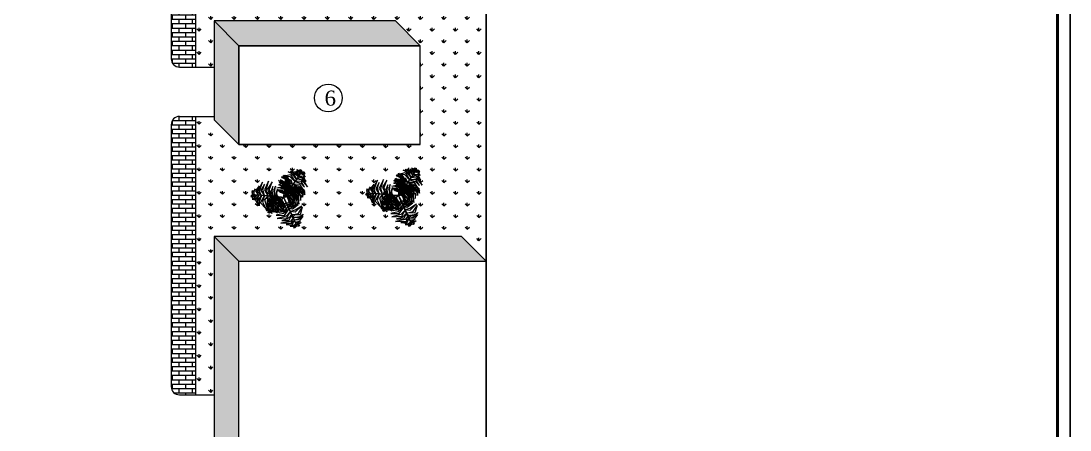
# Model space of a CAD drawing. Header units: inches. Extents: x -4475333 to 345677417, y -211198149 to 2125895.
# Drawn here: x -436454 to -372823, y 1215091 to 1239908 of the extents above; entities that cross this region are included whole.
import ezdxf

# ---------------------------------------------------------------- set-up
doc = ezdxf.new("R2010")
doc.units = ezdxf.units.IN
doc.header["$LTSCALE"] = 150
doc.header["$MEASUREMENT"] = 0
doc.layers.add('a', color=7, linetype='Continuous')
doc.layers.add('duongtamchamgach', color=50, linetype='Continuous')
doc.layers.add('KHUNG BVE', color=7, linetype='Continuous', lineweight=0)
doc.styles.add('NAM', font='arial.ttf', dxfattribs={"height": 200})
pattern_1 = [(0, (-3759657.03, -189766.94), (0, 266.7), []), (90, (-3759657.03, -189766.94), (-400, 266.7), [266.7, -266.7])]
pattern_2 = [(90, (-3759657, -189766.9), (-707.10678, 707.10678), [187.5, -1226.71356]), (45, (-3759657, -189766.9), (-707.10678, 707.10678), [187.5, -812.5]), (135, (-3759657, -189766.9), (-707.10678, -707.10678), [187.5, -812.5])]

# ---------------------------------------------------------------- blocks, each defined once
blk = doc.blocks.new('A$C39A4002C')
at = {"color": 7, "lineweight": 5}
for points in [[(901, 936, -244), (852, 991, -272), (898, 972, -266)], [(922, 966, -276), (884, 991, -289), (866, 1012, -306), (906, 994, -303)], [(933, 981, -300), (907, 1010, -322), (927, 1007, -328)], [(475, 658, -222), (454, 733, -235), (488, 854, -265), (430, 736, -233)], [(710, 833, 92), (643, 856, 78), (646, 855, 70), (653, 871, 82)], [(715, 893, 91), (679, 900, 81), (659, 912, 73), (693, 914, 79)], [(811, 807, -222), (759, 853, -236), (665, 904, -261), (786, 871, -230)], [(839, 848, -216), (778, 915, -234), (680, 921, -258), (782, 946, -234)], [(784, 769, -227), (719, 832, -245), (681, 856, -255), (767, 819, -233)], [(718, 914, 84), (688, 930, 72), (704, 937, 73)], [(707, 807, 88), (710, 807, 88), (717, 876, 96), (714, 876, 96)], [(712, 838, 91), (758, 859, 84), (786, 854, 71), (756, 876, 87)], [(714, 876, 96), (717, 876, 96), (721, 922, 81), (718, 922, 81)], [(718, 888, 91), (751, 893, 81), (761, 887, 77), (742, 910, 78)], [(862, 880, -212), (804, 952, -229), (753, 979, -242), (817, 968, -226)], [(778, 761, -228), (781, 761, -228), (871, 888, -211), (868, 888, -211)], [(885, 913, -228), (822, 970, -255), (782, 988, -260), (841, 980, -263)], [(839, 850, -216), (921, 826, -231), (972, 772, -249), (924, 855, -225)], [(867, 886, -212), (924, 877, -221), (1011, 778, -252), (935, 902, -216)], [(868, 888, -211), (871, 888, -211), (916, 952, -257), (913, 952, -257)], [(890, 916, -232), (948, 903, -260), (989, 846, -262), (956, 921, -270)], [(913, 952, -256), (916, 952, -256), (940, 987, -309), (937, 987, -309)], [(923, 959, -272), (958, 938, -289), (982, 909, -287), (956, 960, -305)], [(934, 982, -302), (979, 954, -323), (965, 975, -327)], [(269, 675, -302), (270, 728, -323), (259, 704, -327)], [(294, 677, -272), (294, 717, -289), (308, 753, -287), (277, 705, -305)], [(348, 670, -232), (329, 726, -260), (359, 791, -262), (310, 724, -270)], [(385, 664, -212), (365, 719, -221), (407, 843, -252), (338, 715, -216)], [(430, 658, -216), (410, 741, -231), (431, 813, -249), (384, 729, -225)], [(518, 652, -226), (500, 747, -244), (533, 844, -269), (474, 748, -241)], [(551, 649, -245), (536, 713, -238), (545, 782, -264), (516, 711, -212)], [(582, 644, -283), (568, 700, -277), (580, 787, -309), (554, 730, -265)], [(609, 644, -318), (599, 689, -314), (609, 746, -337), (586, 693, -298)], [(701, 743, 32), (647, 758, 25), (600, 765, 2), (658, 776, 45)], [(696, 701, -21), (660, 712, -16), (604, 729, -32), (643, 721, 3)], [(698, 712, 4), (628, 734, -1), (618, 737, -9), (666, 739, 16)], [(704, 775, 60), (635, 801, 58), (626, 803, 15), (662, 821, 71)], [(706, 800, 82), (638, 831, 84), (629, 834, 71), (641, 844, 96)], [(696, 692, -63), (664, 703, -53), (629, 716, -63), (669, 706, -31)], [(769, 749, -246), (738, 785, -246), (656, 848, -273), (730, 812, -231)], [(752, 723, -284), (726, 758, -280), (666, 807, -297), (740, 767, -259)], [(736, 701, -319), (712, 738, -311), (668, 780, -318), (722, 748, -292)], [(697, 705, -2), (700, 705, -2), (710, 807, 88), (707, 807, 88)], [(697, 702, -20), (723, 709, -5), (778, 709, -24), (720, 715, 23)], [(698, 719, 10), (775, 735, 10), (814, 724, -18), (775, 752, 26)], [(703, 776, 61), (769, 794, 64), (788, 788, 45), (760, 810, 81)], [(703, 747, 34), (763, 765, 39), (822, 753, 7), (765, 781, 53)], [(707, 806, 87), (751, 822, 93), (789, 822, 56), (748, 840, 109)], [(710, 664, -376), (713, 664, -376), (781, 761, -228), (778, 761, -228)], [(730, 648, -222), (730, 681, -208), (726, 731, -208), (734, 681, -188)], [(738, 650, -184), (737, 683, -174), (730, 745, -183), (742, 680, -152)], [(747, 652, -142), (744, 690, -136), (734, 773, -153), (747, 709, -117)], [(757, 655, -116), (753, 728, -122), (746, 763, -130), (771, 694, -105)], [(751, 726, -283), (806, 709, -277), (875, 656, -309), (839, 707, -265)], [(787, 664, -89), (782, 719, -95), (758, 800, -119), (803, 715, -76)], [(770, 750, -245), (834, 731, -238), (888, 688, -264), (842, 749, -212)], [(818, 672, -61), (818, 746, -63), (773, 803, -106), (833, 762, -50)], [(790, 777, -226), (881, 745, -244), (949, 669, -269), (894, 768, -241)], [(816, 811, -222), (892, 792, -235), (980, 702, -265), (906, 812, -233)], [(843, 679, -38), (847, 754, -37), (834, 798, -50), (860, 756, -25)], [(875, 688, -29), (872, 758, -42), (859, 789, -50), (890, 754, -39)], [(899, 694, -26), (903, 756, -37), (919, 720, -28)], [(916, 699, -25), (919, 699, -25), (964, 711, -40), (961, 711, -40)], [(933, 704, -30), (926, 741, -40), (930, 763, -48), (944, 732, -42)], [(953, 709, -37), (958, 742, -48), (970, 731, -48)], [(955, 710, -38), (975, 671, -51), (976, 692, -49)], [(270, 675, -300), (258, 637, -322), (250, 656, -328)], [(305, 671, -256), (308, 671, -256), (265, 675, -309), (263, 675, -309)], [(288, 673, -276), (286, 626, -289), (276, 601, -306), (272, 644, -303)], [(325, 670, -244), (301, 599, -272), (295, 648, -266)], [(383, 664, -211), (386, 664, -211), (308, 671, -257), (305, 671, -257)], [(353, 667, -228), (335, 583, -255), (340, 540, -260), (316, 595, -263)], [(393, 663, -212), (359, 577, -229), (361, 520, -242), (339, 581, -226)], [(432, 660, -216), (404, 573, -234), (449, 485, -258), (376, 561, -234)], [(538, 650, -228), (541, 650, -228), (386, 664, -211), (383, 664, -211)], [(481, 655, -222), (468, 587, -236), (471, 481, -261), (438, 602, -230)], [(568, 528, -34), (525, 546, -28), (465, 629, -65), (515, 531, -11)], [(543, 507, -29), (495, 523, -36), (471, 574, -50), (485, 510, -34)], [(528, 651, -227), (506, 563, -245), (504, 519, -255), (493, 612, -233)], [(611, 568, -86), (555, 596, -82), (494, 674, -114), (543, 586, -67)], [(592, 547, -60), (530, 579, -56), (495, 626, -76), (527, 560, -40)], [(553, 649, -246), (537, 603, -246), (524, 501, -273), (518, 583, -231)], [(634, 586, -111), (566, 626, -110), (520, 691, -139), (555, 613, -95)], [(656, 639, -376), (659, 639, -376), (541, 650, -228), (538, 650, -228)], [(584, 646, -284), (566, 607, -280), (554, 531, -297), (551, 614, -259)], [(647, 598, -140), (604, 627, -125), (563, 664, -145), (602, 621, -97)], [(655, 603, -182), (617, 628, -169), (565, 675, -193), (596, 640, -152)], [(644, 595, -122), (647, 595, -122), (570, 527, -33), (567, 527, -33)], [(611, 643, -319), (591, 605, -311), (576, 545, -318), (577, 608, -292)], [(659, 609, -220), (629, 630, -210), (596, 661, -229), (625, 628, -192)], [(616, 570, -89), (645, 523, -95), (702, 460, -119), (625, 517, -76)], [(639, 591, -116), (675, 527, -122), (697, 499, -130), (644, 550, -105)], [(695, 684, -101), (663, 696, -87), (641, 707, -88), (666, 700, -67)], [(670, 618, -284), (673, 618, -284), (647, 595, -122), (644, 595, -122)], [(647, 598, -142), (666, 565, -136), (713, 496, -153), (673, 547, -117)], [(654, 604, -184), (670, 575, -174), (704, 522, -183), (663, 576, -152)], [(656, 639, -376), (659, 639, -376), (693, 636, -553), (690, 636, -553)], [(660, 610, -222), (675, 580, -208), (701, 537, -208), (671, 578, -188)], [(670, 618, -284), (673, 618, -284), (693, 637, -482), (691, 637, -482)], [(710, 664, -376), (713, 664, -376), (693, 636, -553), (690, 636, -553)], [(704, 605, -376), (707, 605, -376), (693, 636, -553), (690, 636, -553)], [(694, 671, -163), (696, 671, -163), (694, 643, -362), (691, 643, -362)], [(718, 644, -284), (720, 644, -284), (693, 637, -482), (691, 637, -482)], [(694, 693, -61), (714, 699, -48), (784, 700, -72), (737, 705, -31)], [(694, 671, -163), (696, 671, -163), (700, 705, -2), (697, 705, -2)], [(695, 685, -99), (706, 690, -89), (752, 689, -108), (708, 694, -72)], [(704, 605, -376), (707, 605, -376), (757, 498, -228), (754, 498, -228)], [(718, 644, -284), (720, 644, -284), (754, 653, -122), (751, 653, -122)], [(723, 564, -319), (767, 566, -311), (826, 583, -318), (771, 552, -292)], [(731, 648, -220), (749, 616, -210), (765, 573, -229), (753, 615, -192)], [(735, 539, -284), (777, 544, -280), (850, 571, -297), (778, 527, -259)], [(737, 702, -318), (782, 688, -314), (825, 652, -337), (791, 698, -298)], [(738, 651, -182), (760, 612, -169), (786, 547, -193), (774, 592, -152)], [(747, 653, -140), (773, 607, -125), (793, 556, -145), (777, 612, -97)], [(751, 653, -122), (754, 653, -122), (853, 681, -33), (850, 681, -33)], [(764, 657, -111), (807, 591, -110), (820, 513, -139), (823, 598, -95)], [(792, 663, -86), (830, 613, -82), (851, 516, -114), (846, 617, -67)], [(819, 674, -60), (860, 618, -56), (871, 560, -76), (871, 633, -40)], [(849, 680, -34), (880, 645, -28), (896, 544, -65), (895, 654, -11)], [(850, 681, -32), (853, 681, -32), (919, 699, -25), (916, 699, -25)], [(880, 687, -29), (916, 652, -36), (916, 596, -50), (931, 659, -34)], [(929, 699, -30), (946, 670, -40), (946, 640, -44), (958, 685, -43)], [(486, 455, -38), (451, 480, -51), (459, 461, -49)], [(504, 475, -30), (477, 494, -40), (463, 521, -44), (472, 475, -43)], [(516, 481, -25), (519, 481, -25), (484, 450, -40), (482, 450, -40)], [(487, 456, -37), (498, 424, -48), (482, 429, -48)], [(503, 469, -30), (525, 439, -40), (532, 417, -48), (506, 439, -42)], [(567, 527, -32), (570, 527, -32), (519, 481, -25), (516, 481, -25)], [(529, 493, -26), (553, 436, -37), (523, 461, -28)], [(548, 509, -29), (581, 448, -42), (607, 426, -50), (564, 443, -39)], [(573, 532, -38), (603, 463, -37), (634, 429, -50), (592, 455, -25)], [(762, 479, -226), (688, 417, -244), (588, 396, -269), (701, 393, -241)], [(592, 549, -61), (625, 482, -63), (690, 452, -106), (618, 462, -50)], [(779, 439, -222), (724, 383, -235), (602, 352, -265), (734, 361, -233)], [(737, 538, -283), (695, 499, -277), (614, 466, -309), (676, 472, -265)], [(724, 563, -318), (689, 531, -314), (636, 511, -337), (693, 518, -298)], [(748, 510, -245), (700, 464, -238), (636, 438, -264), (712, 448, -212)], [(748, 511, -246), (795, 520, -246), (890, 560, -273), (822, 514, -231)], [(754, 498, -228), (757, 498, -228), (822, 356, -211), (819, 356, -211)], [(758, 489, -227), (845, 514, -245), (885, 534, -255), (810, 478, -233)], [(778, 446, -222), (843, 468, -236), (934, 524, -261), (845, 435, -230)], [(798, 401, -216), (888, 420, -234), (941, 503, -258), (912, 402, -234)], [(818, 358, -212), (781, 313, -221), (652, 288, -252), (798, 291, -216)], [(801, 400, -216), (739, 341, -231), (666, 324, -249), (762, 324, -225)], [(832, 323, -232), (792, 279, -260), (722, 272, -262), (804, 263, -270)], [(815, 366, -212), (907, 380, -229), (955, 410, -242), (913, 360, -226)], [(819, 356, -211), (822, 356, -211), (855, 285, -257), (852, 285, -257)], [(832, 329, -228), (913, 355, -255), (948, 381, -260), (912, 333, -263)], [(843, 303, -244), (917, 319, -272), (877, 288, -266)], [(852, 285, -256), (855, 285, -256), (873, 247, -309), (870, 247, -309)], [(859, 270, -276), (901, 291, -289), (927, 296, -306), (892, 270, -303)], [(853, 273, -272), (818, 253, -289), (780, 247, -287), (837, 244, -305)], [(867, 252, -302), (821, 227, -323), (846, 229, -327)], [(867, 253, -300), (905, 261, -322), (893, 245, -328)]]:
    blk.add_3dface(points, dxfattribs=at)

msp = doc.modelspace()

# ---------------------------------------------------------------- hatches: boundary and pattern name
at = {"layer": 'a', "linetype": 'Continuous', "lineweight": 9, "ltscale": 10}
h = msp.add_hatch(color=8, dxfattribs=at)
h.dxf.hatch_style = 1
h.paths.add_polyline_path([(-448648.7, 1267666.8), (-460648.7, 1267666.8), (-459148.2, 1266166.3), (-447148.2, 1266166.3)])
h.paths.add_polyline_path([(-419612.5, 1267666.8), (-431612.5, 1267666.8), (-430112, 1266166.3), (-418112, 1266166.3)])
h.paths.add_polyline_path([(-430112, 1266166.3), (-431612.5, 1267666.8), (-431612.5, 1261666.8), (-430112, 1260166.3)])
h.paths.add_polyline_path([(-418732, 1252518.9), (-424732, 1252518.9), (-422931.7, 1250718.6), (-416931.7, 1250718.6)])
h.paths.add_polyline_path([(-422931.7, 1250718.6), (-424732, 1252518.9), (-424732, 1246518.9), (-422931.7, 1244718.6), (-422931.7, 1244718.6)])
h.paths.add_polyline_path([(-423231.5, 1238407.5), (-424732, 1239908), (-424732, 1233908), (-423231.5, 1232407.5)])
h.paths.add_polyline_path([(-413732, 1239908), (-424732, 1239908), (-423231.5, 1238407.5), (-412231.5, 1238407.5)])
h.paths.add_polyline_path([(-423231.5, 1225341), (-424732, 1226841.5), (-424732, 1205841.5), (-423231.5, 1204341)])
h.paths.add_polyline_path([(-409732, 1226841.5), (-424732, 1226841.5), (-423231.5, 1225341), (-408231.5, 1225341)])
h = msp.add_hatch(dxfattribs=at)
h.set_pattern_fill('AR-BRSTD', color=8, scale=100)
h.set_pattern_definition(pattern_1)
edge = h.paths.add_edge_path()
edge.add_line((-425839.4, 1247999.6), (-427339.4, 1247999.7))
edge.add_line((-427339.4, 1247999.7), (-427340, 1244522))
edge.add_line((-427340, 1244522), (-427340, 1237615))
edge.add_arc((-426840, 1237615), 500, 180, 270)
edge.add_line((-426840, 1237115), (-425840, 1237115))
edge.add_line((-425840, 1237115), (-425840, 1245022))
edge.add_line((-425840, 1245022), (-425839.4, 1247999.6))
edge = h.paths.add_edge_path()
edge.add_line((-427338.8, 1250999.7), (-425838.7, 1250999.6))
edge.add_line((-425838.7, 1250999.6), (-425838.2, 1253430.1))
edge.add_arc((-425338.2, 1253430.1), 500, 90, 180, ccw=False)
edge.add_line((-425338.2, 1253930.1), (-422210.8, 1253930.1))
edge.add_arc((-422210.8, 1254430.1), 500, 270, 359.896946)
edge.add_line((-421710.8, 1254429.2), (-421700.5, 1260166.3))
edge.add_line((-421700.5, 1260166.3), (-422403.5, 1260166.3))
edge.add_line((-422403.5, 1260166.3), (-422403.5, 1255187.6))
edge.add_arc((-422901.7, 1255230.1), 500, 270, 355.130194, ccw=False)
edge.add_line((-422901.7, 1254730.1), (-426838.2, 1254730.1))
edge.add_arc((-426838.2, 1254230.1), 500, 90, 180)
edge.add_line((-427338.2, 1254230.1), (-427338.8, 1250999.7))
h = msp.add_hatch(dxfattribs=at)
h.set_pattern_fill('GRASS', color=8, scale=1000)
h.set_pattern_definition(pattern_2)
h.paths.add_polyline_path([(-408231.5, 1244718.6), (-425840, 1244718.6), (-425840, 1237115), (-424732, 1237115), (-424732, 1239908), (-413732, 1239908), (-408231.5, 1239908)])
h.paths.add_polyline_path([(-408231.5, 1250718.6), (-416931.7, 1250720.4), (-416931.7, 1244718.6), (-408231.5, 1244718.6)], flags=17)
h.paths.add_polyline_path([(-412600.7, 1247196.7), (-412587.3, 1247165.9), (-412611.3, 1247175.9), (-412710.1, 1247087.8), (-412708.1, 1247079.6), (-412716.3, 1247082.3), (-412797.9, 1247009.4), (-412806.4, 1246969.3), (-412855.7, 1246969.3)], flags=16)
h.paths.add_polyline_path([(-413445.1, 1247793.2), (-413445.9, 1247794.1), (-413445.4, 1247794.1)], flags=16)
h.paths.add_polyline_path([(-412519.2, 1247525.6), (-412506.4, 1247549.8), (-412512.4, 1247553.4)], flags=16)
h.paths.add_polyline_path([(-412069.6, 1247670.5), (-412072.8, 1247667.5), (-412060.1, 1247667.5), (-412056.8, 1247670.5)], flags=16)
h.paths.add_polyline_path([(-411788.1, 1248068.4), (-411786.1, 1248067.8), (-411788.9, 1248081.3)], flags=16)
h.paths.add_polyline_path([(-411905.8, 1248019.1), (-411902, 1247977.9), (-411874.4, 1247969.2)], flags=16)
h.paths.add_polyline_path([(-411896.9, 1248200.4), (-411814, 1248085.7), (-411883.9, 1248070.9), (-411899.5, 1248199.6)], flags=16)
h.paths.add_polyline_path([(-412029.7, 1248419.7), (-411996.4, 1248431.9), (-411984.3, 1248555), (-411999.3, 1248565.1), (-411982.5, 1248572.6), (-411965.4, 1248746.1), (-411952.6, 1248746.1), (-411986.7, 1248400.7)], flags=16)
h.paths.add_polyline_path([(-411041.3, 1247950.5), (-411054.1, 1247950.5), (-411054.1, 1247950.5), (-411041.4, 1247950.5)], flags=16)
h.paths.add_polyline_path([(-411972.3, 1248547), (-411984.3, 1248555), (-411995.8, 1248437.5), (-411983.1, 1248437.5)], flags=0)
edge = h.paths.add_edge_path()
edge.add_line((-424732, 1247999.6), (-425839.4, 1247999.6))
edge.add_line((-425839.4, 1247999.6), (-425840, 1245022))
edge.add_line((-425840, 1245022), (-425840, 1244718.6))
edge.add_line((-425840, 1244718.6), (-422931.7, 1244718.6))
edge.add_line((-422931.7, 1244718.6), (-422931.7, 1250718.6))
edge.add_line((-422931.7, 1250718.6), (-416931.7, 1250718.6))
edge.add_line((-416931.7, 1250718.6), (-416931.7, 1244718.6))
edge.add_line((-416931.7, 1244718.6), (-408231.5, 1244718.6))
edge.add_line((-408231.5, 1244718.6), (-408231.5, 1254429.2))
edge.add_line((-408231.5, 1254429.2), (-421710.8, 1254429.2))
edge.add_arc((-422210.8, 1254430.1), 500, 270, 359.896946, ccw=False)
edge.add_line((-422210.8, 1253930.1), (-425338.2, 1253930.1))
edge.add_arc((-425338.2, 1253430.1), 500, 90, 180)
edge.add_line((-425838.2, 1253430.1), (-425838.7, 1250999.6))
edge.add_line((-425838.7, 1250999.6), (-424732, 1250999.6))
edge.add_line((-424732, 1250999.6), (-424732, 1247999.6))
h = msp.add_hatch(dxfattribs=at)
h.set_pattern_fill('GRASS', color=8, scale=1000)
h.set_pattern_definition(pattern_2)
h.paths.add_polyline_path([(-408231.5, 1232407.5), (-412231.5, 1232407.5), (-423231.5, 1232407.5), (-423231.5, 1232407.5), (-424732, 1233908), (-424732, 1234115), (-425840, 1234115), (-425840, 1217227.5), (-424732, 1217227.5), (-424732, 1226841.5), (-409732, 1226841.5), (-408231.5, 1225341)])
h.paths.add_polyline_path([(-408231.5, 1239908), (-413732, 1239908), (-412231.5, 1238407.5), (-412231.5, 1232407.5), (-408231.5, 1232407.5)])
h = msp.add_hatch(dxfattribs=at)
h.set_pattern_fill('AR-BRSTD', color=8, scale=100)
h.set_pattern_definition(pattern_1)
h.paths.add_polyline_path([(-425840, 1234115), (-426840, 1234115, 0.4142136), (-427340, 1233615), (-427340, 1217727.5, 0.4142136), (-426840, 1217227.5), (-425840, 1217227.5)])

# ---------------------------------------------------------------- linework, layer by layer
at = {"color": 4}
msp.add_lwpolyline([(-551022.5, 1174100.1), (-551022.5, 1300100.1), (-372822.5, 1300100.1), (-372822.5, 1174100.1), (-551022.5, 1174100.1)], close=True, dxfattribs=at)
at = {"color": 4, "lineweight": 50}
msp.add_lwpolyline([(-547272.5, 1174850.1), (-373572.5, 1174850.1), (-373572.5, 1299350.1), (-547272.5, 1299350.1)], close=True, dxfattribs=at)
at = {"layer": 'duongtamchamgach', "color": 22, "linetype": 'Continuous', "lineweight": -3, "ltscale": 10}
msp.add_line((-408231.5, 1268236.5), (-408231.5, 1204341), dxfattribs=at)
at = {"layer": 'duongtamchamgach', "color": 22, "linetype": 'Continuous', "lineweight": 0, "ltscale": 10}
for p, q in [((-423231.5, 1238407.5), (-423231.5, 1232407.5)), ((-423231.5, 1232407.5), (-423231.5, 1238407.5)), ((-423231.5, 1238407.5), (-412231.5, 1238407.5)), ((-412231.5, 1232407.5), (-423231.5, 1232407.5)), ((-423231.5, 1204341), (-423231.5, 1225341)), ((-423231.5, 1225341), (-408231.5, 1225341))]:
    msp.add_line(p, q, dxfattribs=at)
at = {"layer": 'KHUNG BVE', "color": 7, "linetype": 'ByBlock', "ltscale": 10}
msp.add_line((-408231.5, 1268236.5), (-408231.5, 1201236.5), dxfattribs=at)
at = {"layer": 'KHUNG BVE', "color": 7, "ltscale": 10}
for p, q in [((-425840, 1237115), (-425840, 1245022)), ((-427340, 1244522), (-427340, 1237615)), ((-426840, 1237115), (-424732, 1237115)), ((-426840, 1234115), (-424732, 1234115)), ((-425840, 1217227.5), (-425840, 1234115)), ((-427340, 1233615), (-427340, 1217727.5)), ((-426840, 1217227.5), (-424732, 1217227.5))]:
    msp.add_line(p, q, dxfattribs=at)
at = {"layer": 'KHUNG BVE', "color": 7, "linetype": 'Continuous', "ltscale": 10}
for p, q in [((-423231.5, 1238407.5), (-424732, 1239908)), ((-413732, 1239908), (-424732, 1239908)), ((-424732, 1239908), (-424732, 1233908)), ((-412231.5, 1238407.5), (-413732, 1239908)), ((-423231.5, 1238407.5), (-423231.5, 1238407.5)), ((-423231.5, 1232407.5), (-423231.5, 1238407.5)), ((-423231.5, 1238407.5), (-414231.5, 1238407.5)), ((-412231.5, 1238407.5), (-423231.5, 1238407.5)), ((-412231.5, 1232407.5), (-412231.5, 1238407.5)), ((-423231.5, 1232407.5), (-424732, 1233908)), ((-414231.5, 1232407.5), (-423231.5, 1232407.5)), ((-423231.5, 1232407.5), (-412231.5, 1232407.5)), ((-423231.5, 1225341), (-424732, 1226841.5)), ((-409732, 1226841.5), (-424732, 1226841.5)), ((-424732, 1226841.5), (-424732, 1205841.5)), ((-408231.5, 1225341), (-409732, 1226841.5)), ((-423231.5, 1204341), (-423231.5, 1225341)), ((-423231.5, 1225341), (-408231.5, 1225341)), ((-408231.5, 1225341), (-408231.5, 1204341))]:
    msp.add_line(p, q, dxfattribs=at)
at = {"layer": 'KHUNG BVE', "color": 7, "linetype": 'Continuous'}
msp.add_circle((-417816.1, 1235236.3), 841.2, dxfattribs=at)
at = {"layer": 'KHUNG BVE', "color": 7, "ltscale": 10}
for centre, start, end in [((-426840, 1237615), 180, 270), ((-426840, 1233615), 90, 180), ((-426840, 1217727.5), 180, 270)]:
    msp.add_arc(centre, 500, start, end, dxfattribs=at)

# ---------------------------------------------------------------- block references
at = {"lineweight": 35, "xscale": 4.500000039115548, "yscale": 4.500000048428774, "zscale": 4.5}
for p in [(-423626.5, 1226343.8, 271.7), (-416664.5, 1226449.6, 271.7)]:
    msp.add_blockref('A$C39A4002C', p, dxfattribs=at)

# ---------------------------------------------------------------- texts
at = {"layer": 'KHUNG BVE', "color": 7, "linetype": 'Continuous', "insert": (-418036.6, 1235683.7), "char_height": 911.25, "width": 1306.675, "attachment_point": 1, "style": 'NAM'}
msp.add_mtext('{\\fTimes New Roman|b0|i0|c0|p18;6}', dxfattribs=at)

doc.saveas('drawing.dxf')
